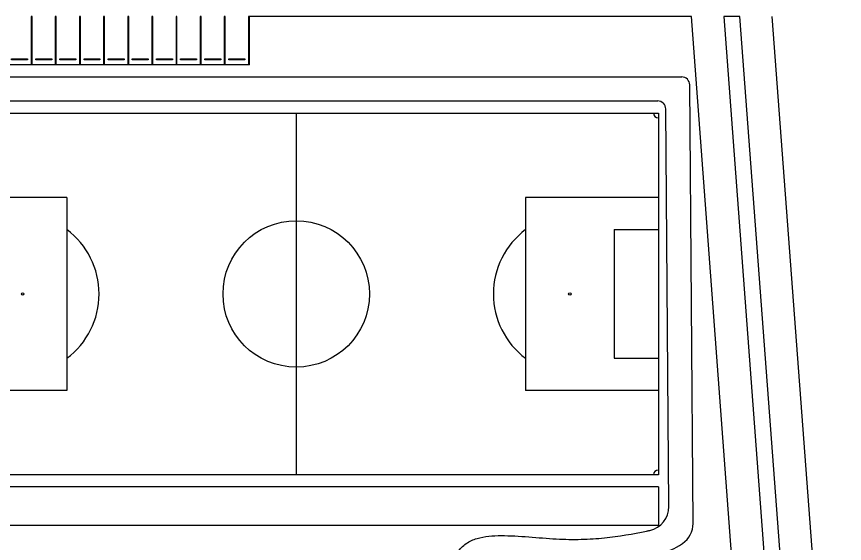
# Model space of a CAD drawing. Header units: inches. Extents: x 40 to 251, y 0 to 175.
# Drawn here: x 148.1 to 251, y 106.8 to 172.4 of the extents above; entities that cross this region are included whole.
import ezdxf

# ---------------------------------------------------------------- set-up
doc = ezdxf.new("R2010")
doc.units = ezdxf.units.IN
doc.header["$MEASUREMENT"] = 0
doc.layers.add('SENDAS', color=6, linetype='Continuous')

msp = doc.modelspace()

# ---------------------------------------------------------------- linework, layer by layer
for p, q in [((176.92, 172.37), (176.92, 166.37)), ((231.98, 172.37), (176.92, 172.37)), ((177.04, 166.37), (177.04, 172.37)), ((241.13, 49.88), (231.98, 172.37)), ((247.04, 51.21), (237.99, 172.37)), ((250.99, 52.1), (242.01, 172.37)), ((137.86, 160.37), (227.86, 160.37)), ((182.86, 160.37), (182.86, 115.37)), ((227.86, 160.37), (227.86, 115.37)), ((154.36, 149.87), (137.86, 149.87)), ((154.36, 149.87), (154.36, 125.87)), ((227.86, 149.87), (211.36, 149.87)), ((211.36, 149.87), (211.36, 125.87)), ((222.36, 145.87), (227.86, 145.87)), ((222.36, 145.87), (222.36, 129.87)), ((222.36, 129.87), (227.86, 129.87)), ((154.36, 125.87), (137.86, 125.87)), ((227.86, 125.87), (211.36, 125.87)), ((227.86, 115.37), (137.86, 115.37)), ((227.86, 113.87), (137.86, 113.87)), ((227.86, 113.87), (227.86, 109.07)), ((227.86, 109.07), (137.86, 109.07))]:
    msp.add_line(p, q)
for points in [[(150.04, 166.37), (150.04, 172.37), (149.92, 172.37), (149.92, 166.37)], [(153.04, 166.37), (153.04, 172.37), (152.92, 172.37), (152.92, 166.37)], [(156.04, 166.37), (156.04, 172.37), (155.92, 172.37), (155.92, 166.37)], [(159.04, 166.37), (159.04, 172.37), (158.92, 172.37), (158.92, 166.37)], [(162.04, 166.37), (162.04, 172.37), (161.92, 172.37), (161.92, 166.37)], [(165.04, 166.37), (165.04, 172.37), (164.92, 172.37), (164.92, 166.37)], [(168.04, 166.37), (168.04, 172.37), (167.92, 172.37), (167.92, 166.37)], [(171.04, 166.37), (171.04, 172.37), (170.92, 172.37), (170.92, 166.37)], [(174.04, 166.37), (174.04, 172.37), (173.92, 172.37), (173.92, 166.37)], [(235.99, 172.37), (245.07, 50.77), (247.04, 51.21)], [(237.99, 172.37), (235.99, 172.37)], [(177.04, 166.37), (71.92, 166.37)]]:
    msp.add_lwpolyline(points)
for points in [[(149.47, 166.97), (147.49, 166.97), (147.49, 167.12), (149.47, 167.12), (149.47, 166.97)], [(152.47, 166.97), (150.49, 166.97), (150.49, 167.12), (152.47, 167.12), (152.47, 166.97)], [(155.47, 166.97), (153.49, 166.97), (153.49, 167.12), (155.47, 167.12), (155.47, 166.97)], [(158.47, 166.97), (156.49, 166.97), (156.49, 167.12), (158.47, 167.12), (158.47, 166.97)], [(161.47, 166.97), (159.49, 166.97), (159.49, 167.12), (161.47, 167.12), (161.47, 166.97)], [(164.47, 166.97), (162.49, 166.97), (162.49, 167.12), (164.47, 167.12), (164.47, 166.97)], [(167.47, 166.97), (165.49, 166.97), (165.49, 167.12), (167.47, 167.12), (167.47, 166.97)], [(170.47, 166.97), (168.49, 166.97), (168.49, 167.12), (170.47, 167.12), (170.47, 166.97)], [(173.47, 166.97), (171.49, 166.97), (171.49, 167.12), (173.47, 167.12), (173.47, 166.97)], [(176.47, 166.97), (174.49, 166.97), (174.49, 167.12), (176.47, 167.12), (176.47, 166.97)]]:
    msp.add_lwpolyline(points, close=True)
for centre, radius in [((182.86, 137.87), 9.1), ((148.86, 137.87), 0.15), ((216.86, 137.87), 0.15)]:
    msp.add_circle(centre, radius)
for centre, radius, start, end in [((227.86, 160.37), 0.6, 180, 270), ((148.36, 137.87), 10, 306.8699, 53.1301), ((217.36, 137.87), 10, 126.8699, 233.1301), ((227.86, 115.37), 0.6, 90, 180)]:
    msp.add_arc(centre, radius, start, end)
at = {"layer": 'SENDAS'}
for p, q in [((133.86, 164.87), (230.76, 164.87)), ((232.17, 109.33), (231.76, 163.88)), ((136.86, 161.87), (227.78, 161.87)), ((229.16, 111.42), (228.78, 160.88))]:
    msp.add_line(p, q, dxfattribs=at)
for centre, radius, start, end in [((230.76, 163.87), 1, 0.4359, 90), ((227.78, 160.87), 1, 0.4359, 90), ((226.16, 111.4), 3, 282.3401, 0.4359), ((229.17, 109.31), 3, 304.7207, 0.4359)]:
    msp.add_arc(centre, radius, start, end, dxfattribs=at)
for points, knots in [([(202.39, 102.88), (202.37, 103.1), (202.37, 103.31), (202.39, 103.94), (202.43, 104.35), (202.63, 105.1), (202.76, 105.43), (203.08, 105.96), (203.24, 106.17), (203.58, 106.53), (203.77, 106.69), (204.39, 107.12), (204.85, 107.32), (205.8, 107.6), (206.28, 107.68), (207.29, 107.79), (207.81, 107.82), (209.43, 107.82), (210.59, 107.75), (212.91, 107.57), (214.07, 107.46), (216.25, 107.34), (217.29, 107.33), (219.27, 107.38), (220.23, 107.44), (222.99, 107.72), (224.71, 108.02), (226.53, 108.41), (226.66, 108.44), (226.8, 108.47)], [20.221261, 20.221261, 20.221261, 20.221261, 20.822755, 20.822755, 22.013201, 22.013201, 22.945065, 22.945065, 23.584709, 23.584709, 24.224352, 24.224352, 25.601949, 25.601949, 26.979545, 26.979545, 28.357142, 28.357142, 31.176419, 31.176419, 33.995695, 33.995695, 36.814972, 36.814972, 39.634249, 39.634249, 45.272802, 45.272802, 45.725047, 45.725047, 45.725047, 45.725047]), ([(205.43, 102.52), (205.42, 102.56), (205.42, 102.6), (205.37, 103.04), (205.36, 103.38), (205.4, 103.84), (205.43, 103.98), (205.49, 104.14), (205.51, 104.18), (205.54, 104.24), (205.55, 104.25), (205.59, 104.3), (205.62, 104.32), (205.75, 104.41), (205.91, 104.5), (206.38, 104.64), (206.68, 104.71), (207.4, 104.79), (207.82, 104.81), (209.18, 104.83), (210.24, 104.76), (212.47, 104.59), (213.64, 104.49), (215.47, 104.38), (216.13, 104.36), (217.42, 104.34), (218.05, 104.35), (219.9, 104.41), (221.07, 104.5), (224.45, 104.9), (226.52, 105.32), (229.15, 105.92), (229.78, 106.08), (230.88, 106.84)], [19.56039, 19.56039, 19.56039, 19.56039, 19.709068, 19.709068, 21.168253, 21.168253, 22.275821, 22.275821, 22.967568, 22.967568, 23.562038, 23.562038, 24.156508, 24.156508, 25.525855, 25.525855, 26.895203, 26.895203, 28.26455, 28.26455, 31.044966, 31.044966, 33.825382, 33.825382, 35.458471, 35.458471, 37.091559, 37.091559, 40.357735, 40.357735, 46.890087, 46.890087, 48.989084, 48.989084, 48.989084, 48.989084])]:
    msp.add_open_spline(points, degree=3, knots=knots, dxfattribs=at)

doc.saveas('drawing.dxf')
